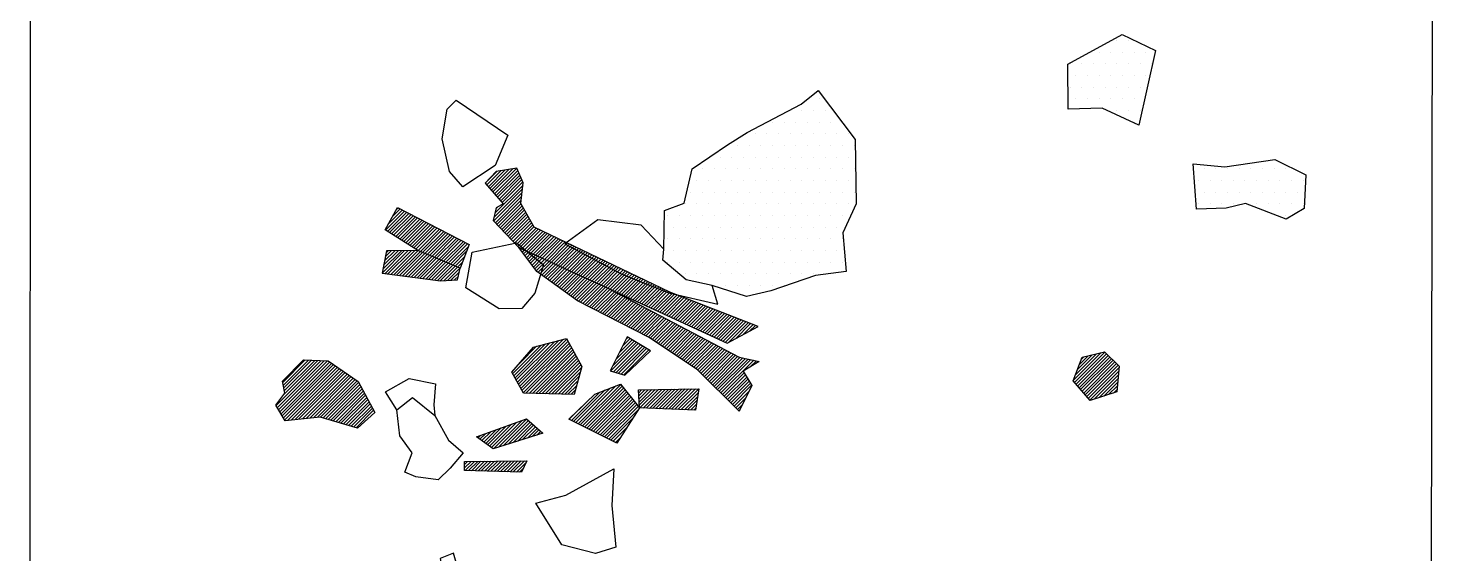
# Model space of a CAD drawing. Header units: metres. Extents: x 2 to 3.5, y -20.02 to -16.47.
# Drawn here: x 1.996 to 3.502, y -18 to -17.437 of the extents above; entities that cross this region are included whole.
import ezdxf

# ---------------------------------------------------------------- set-up
doc = ezdxf.new("R2010")
doc.units = ezdxf.units.M
doc.header["$LTSCALE"] = 25
doc.header["$MEASUREMENT"] = 0
doc.linetypes.add('STRICHPUNKTX2', pattern=[2, 1, -0.5, 0, -0.5])
doc.layers.get('0').update_dxf_attribs({"linetype": 'CONTINUOUS'})
for name, color, linetype in [('GRABUNGSGRENZE', 3, 'STRICHPUNKTX2'), ('KNOCHEN', 2, 'CONTINUOUS'), ('KNOCHENSCHRAFF', 2, 'CONTINUOUS'), ('STEINE', 4, 'CONTINUOUS'), ('STEINESCHRAFF', 4, 'CONTINUOUS')]:
    doc.layers.add(name, color=color, linetype=linetype)

# ---------------------------------------------------------------- blocks, each defined once
blk = doc.blocks.new('*X4')
at = {"color": 0}
for p, q in [((251.65, -1780.93), (255.04, -1777.53)), ((251.78, -1781.15), (255.52, -1777.41)), ((251.9, -1781.38), (256, -1777.29)), ((252.03, -1781.61), (256.47, -1777.17)), ((252.15, -1781.84), (256.95, -1777.05)), ((252.27, -1782.07), (257.32, -1777.03)), ((252.4, -1782.3), (257.45, -1777.25)), ((252.52, -1782.53), (257.57, -1777.48)), ((262.05, -1780.42), (264.99, -1777.49)), ((262.21, -1779.92), (264.77, -1777.36)), ((262.58, -1779.19), (264.55, -1777.22)), ((262.95, -1778.47), (264.33, -1777.09)), ((263.32, -1777.74), (264.1, -1776.96)), ((263.69, -1777.02), (263.88, -1776.83)), ((251.53, -1780.7), (254.57, -1777.66)), ((252.28, -1779.59), (254.09, -1777.78)), ((252.64, -1782.76), (257.7, -1777.7)), ((252.95, -1782.81), (257.83, -1777.93)), ((253.29, -1782.82), (257.96, -1778.16)), ((253.64, -1782.83), (258.08, -1778.38)), ((253.99, -1782.84), (258.21, -1778.61)), ((254.33, -1782.84), (258.34, -1778.84)), ((254.68, -1782.85), (258.47, -1779.06)), ((262.33, -1780.51), (265.21, -1777.62)), ((262.6, -1780.59), (265.43, -1777.75)), ((262.87, -1780.67), (265.65, -1777.89)), ((263.15, -1780.75), (265.87, -1778.02)), ((263.42, -1780.83), (266.1, -1778.15)), ((311.59, -1781.45), (314.56, -1778.47)), ((311.73, -1781.66), (314.98, -1778.41)), ((311.81, -1780.87), (314.1, -1778.58)), ((311.9, -1781.85), (315.16, -1778.58)), ((312.03, -1780.3), (313.64, -1778.68)), ((312.06, -1782.04), (315.34, -1778.76)), ((312.22, -1782.23), (315.52, -1778.93)), ((312.25, -1779.72), (313.19, -1778.79)), ((312.47, -1779.15), (312.73, -1778.89)), ((226.18, -1784.13), (230.99, -1779.31)), ((226.31, -1784.35), (231.33, -1779.33)), ((226.44, -1784.57), (231.67, -1779.34)), ((226.58, -1784.79), (231.92, -1779.45)), ((226.71, -1785.01), (232.13, -1779.59)), ((226.84, -1785.23), (232.34, -1779.74)), ((226.89, -1781.64), (229.29, -1779.24)), ((226.95, -1781.94), (229.63, -1779.26)), ((226.97, -1785.45), (232.55, -1779.88)), ((227, -1782.95), (230.65, -1779.3)), ((227.01, -1782.23), (229.97, -1779.27)), ((227.07, -1782.53), (230.31, -1779.29)), ((227.11, -1785.67), (232.76, -1780.02)), ((227.41, -1785.73), (232.96, -1780.17)), ((227.8, -1785.69), (233.17, -1780.31)), ((228.2, -1785.64), (233.38, -1780.46)), ((255.02, -1782.86), (258.59, -1779.29)), ((255.37, -1782.87), (258.72, -1779.51)), ((255.71, -1782.88), (258.85, -1779.74)), ((256.06, -1782.88), (258.93, -1780.01)), ((256.4, -1782.89), (258.79, -1780.5)), ((312.39, -1782.41), (315.7, -1779.11)), ((312.55, -1782.6), (315.88, -1779.28)), ((312.72, -1782.79), (316.05, -1779.46)), ((312.88, -1782.98), (316.23, -1779.63)), ((313.05, -1783.17), (316.41, -1779.81)), ((313.21, -1783.36), (316.52, -1780.06)), ((313.38, -1783.55), (316.48, -1780.45)), ((228.59, -1785.6), (233.59, -1780.6)), ((228.99, -1785.56), (233.8, -1780.75)), ((229.38, -1785.52), (234.01, -1780.89)), ((229.78, -1785.48), (234.22, -1781.03)), ((230.17, -1785.44), (234.43, -1781.18)), ((230.57, -1785.4), (234.64, -1781.32)), ((230.94, -1785.38), (234.85, -1781.47)), ((231.21, -1785.46), (235.02, -1781.64)), ((231.48, -1785.54), (235.15, -1781.87)), ((256.75, -1782.9), (258.66, -1780.99)), ((257.1, -1782.91), (258.52, -1781.48)), ((257.44, -1782.91), (258.39, -1781.97)), ((258.53, -1786.07), (262.58, -1782.02)), ((258.77, -1786.19), (263.1, -1781.86)), ((259, -1786.31), (263.25, -1782.05)), ((313.84, -1783.44), (316.44, -1780.84)), ((314.36, -1783.28), (316.4, -1781.23)), ((314.87, -1783.11), (316.36, -1781.62)), ((315.39, -1782.95), (316.33, -1782.01)), ((231.75, -1785.62), (235.27, -1782.11)), ((232.03, -1785.7), (235.39, -1782.34)), ((232.3, -1785.78), (235.52, -1782.57)), ((232.57, -1785.86), (235.64, -1782.8)), ((232.85, -1785.94), (235.76, -1783.03)), ((233.12, -1786.02), (235.89, -1783.26)), ((233.39, -1786.1), (236.01, -1783.49)), ((257.79, -1782.92), (258.26, -1782.45)), ((257.82, -1785.72), (260.86, -1782.68)), ((258.06, -1785.83), (261.43, -1782.46)), ((258.29, -1785.95), (262, -1782.24)), ((259.24, -1786.42), (263.41, -1782.25)), ((259.47, -1786.54), (263.57, -1782.45)), ((259.71, -1786.66), (263.72, -1782.65)), ((259.94, -1786.78), (263.88, -1782.84)), ((260.18, -1786.89), (264.03, -1783.04)), ((260.41, -1787.01), (264.19, -1783.24)), ((260.65, -1787.13), (264.35, -1783.43)), ((265.03, -1782.76), (265.34, -1782.44)), ((265.04, -1783.09), (265.7, -1782.44)), ((265.06, -1783.43), (266.06, -1782.43)), ((265.07, -1783.77), (266.42, -1782.42)), ((265.09, -1784.1), (266.78, -1782.42)), ((265.16, -1784.39), (267.14, -1782.41)), ((265.5, -1784.4), (267.5, -1782.4)), ((265.84, -1784.42), (267.86, -1782.4)), ((266.18, -1784.43), (268.22, -1782.39)), ((266.52, -1784.44), (268.58, -1782.38)), ((266.86, -1784.46), (268.94, -1782.37)), ((267.2, -1784.47), (269.3, -1782.37)), ((267.54, -1784.48), (269.66, -1782.36)), ((267.88, -1784.5), (270.02, -1782.35)), ((268.22, -1784.51), (270.38, -1782.35)), ((268.56, -1784.52), (270.74, -1782.34)), ((268.9, -1784.53), (271.1, -1782.33)), ((269.24, -1784.55), (271.47, -1782.33)), ((269.58, -1784.56), (271.42, -1782.72)), ((269.93, -1784.57), (271.36, -1783.14)), ((270.27, -1784.59), (271.29, -1783.56)), ((315.91, -1782.79), (316.29, -1782.4)), ((233.66, -1786.19), (236.13, -1783.72)), ((233.94, -1786.27), (236.25, -1783.95)), ((234.21, -1786.35), (236.38, -1784.18)), ((234.48, -1786.43), (236.5, -1784.41)), ((234.76, -1786.51), (236.62, -1784.64)), ((236.67, -1784.95), (236.75, -1784.87)), ((257.59, -1785.6), (259.53, -1783.66)), ((260.89, -1787.25), (264.5, -1783.63)), ((261.12, -1787.37), (264.66, -1783.83)), ((261.36, -1787.48), (264.82, -1784.03)), ((261.59, -1787.6), (264.97, -1784.22)), ((261.83, -1787.72), (265.01, -1784.54)), ((270.61, -1784.6), (271.22, -1783.98)), ((270.95, -1784.61), (271.16, -1784.4)), ((248.64, -1788.19), (250.29, -1786.53)), ((248.84, -1788.33), (250.84, -1786.34)), ((249.05, -1788.48), (251.39, -1786.14)), ((249.25, -1788.63), (251.94, -1785.94)), ((249.5, -1788.74), (252.49, -1785.75)), ((250.01, -1788.57), (253.02, -1785.57)), ((250.53, -1788.41), (253.21, -1785.73)), ((251.04, -1788.25), (253.4, -1785.9)), ((251.56, -1788.09), (253.58, -1786.07)), ((252.07, -1787.93), (253.77, -1786.23)), ((252.59, -1787.77), (253.96, -1786.4)), ((253.1, -1787.61), (254.14, -1786.57)), ((262.06, -1787.84), (264.37, -1785.53)), ((262.3, -1787.96), (263.74, -1786.52)), ((247.81, -1787.59), (248.09, -1787.32)), ((248.02, -1787.74), (248.64, -1787.12)), ((248.22, -1787.89), (249.19, -1786.93)), ((248.43, -1788.04), (249.74, -1786.73)), ((253.61, -1787.45), (254.33, -1786.73)), ((254.13, -1787.29), (254.52, -1786.9)), ((254.64, -1787.13), (254.7, -1787.07)), ((262.54, -1788.07), (263.11, -1787.5)), ((246.36, -1790.81), (247.06, -1790.11)), ((246.36, -1790.46), (246.7, -1790.12)), ((246.44, -1791.09), (247.42, -1790.11)), ((246.78, -1791.1), (247.78, -1790.11)), ((247.12, -1791.11), (248.13, -1790.1)), ((247.47, -1791.12), (248.49, -1790.1)), ((247.81, -1791.13), (248.85, -1790.09)), ((248.15, -1791.14), (249.21, -1790.09)), ((248.5, -1791.15), (249.56, -1790.09)), ((248.84, -1791.16), (249.92, -1790.08)), ((249.18, -1791.17), (250.28, -1790.08)), ((249.53, -1791.18), (250.64, -1790.07)), ((249.87, -1791.19), (250.99, -1790.07)), ((250.21, -1791.2), (251.35, -1790.07)), ((250.56, -1791.21), (251.71, -1790.06)), ((250.9, -1791.22), (252.07, -1790.06)), ((251.24, -1791.23), (252.42, -1790.05)), ((251.59, -1791.24), (252.78, -1790.05)), ((251.93, -1791.25), (252.96, -1790.22)), ((252.27, -1791.26), (252.66, -1790.88))]:
    blk.add_line(p, q, dxfattribs=at)
blk = doc.blocks.new('*X5')
at = {"color": 0}
for p, q in [((248.59, -1760.3), (249.88, -1759.01)), ((248.75, -1760.49), (250.3, -1758.94)), ((248.92, -1760.68), (250.72, -1758.88)), ((249.08, -1760.87), (251.14, -1758.81)), ((249.25, -1761.06), (251.56, -1758.74)), ((249.41, -1761.24), (251.96, -1758.69)), ((249.58, -1761.43), (252.07, -1758.94)), ((249.74, -1761.62), (252.18, -1759.18)), ((249.91, -1761.81), (252.29, -1759.43)), ((249.5, -1763.98), (252.59, -1760.9)), ((249.61, -1763.52), (252.64, -1760.5)), ((250.07, -1762), (252.4, -1759.67)), ((250.24, -1762.19), (252.51, -1759.92)), ((250.4, -1762.38), (252.62, -1760.16)), ((249.5, -1764.34), (252.54, -1761.3)), ((249.67, -1764.53), (252.49, -1761.7)), ((249.84, -1764.71), (252.44, -1762.11)), ((250.01, -1764.89), (252.42, -1762.49)), ((237.9, -1765.33), (239.94, -1763.29)), ((238.12, -1765.47), (240.17, -1763.42)), ((238.2, -1764.68), (239.71, -1763.17)), ((238.34, -1765.6), (240.41, -1763.54)), ((238.55, -1765.74), (240.64, -1763.66)), ((238.65, -1763.88), (239.47, -1763.05)), ((238.77, -1765.88), (240.87, -1763.78)), ((238.99, -1766.01), (241.11, -1763.9)), ((239.09, -1763.08), (239.24, -1762.93)), ((249.72, -1763.06), (249.94, -1762.84)), ((250.18, -1765.07), (252.54, -1762.71)), ((250.35, -1765.26), (252.67, -1762.94)), ((250.52, -1765.44), (252.79, -1763.17)), ((250.69, -1765.62), (252.92, -1763.39)), ((250.87, -1765.8), (253.05, -1763.62)), ((251.04, -1765.99), (253.17, -1763.85)), ((239.2, -1766.15), (241.34, -1764.02)), ((239.42, -1766.29), (241.57, -1764.14)), ((239.64, -1766.42), (241.81, -1764.26)), ((239.86, -1766.56), (242.04, -1764.38)), ((240.07, -1766.7), (242.27, -1764.5)), ((240.29, -1766.83), (242.51, -1764.62)), ((240.51, -1766.97), (242.74, -1764.74)), ((240.72, -1767.11), (242.97, -1764.86)), ((240.94, -1767.24), (243.2, -1764.98)), ((241.16, -1767.38), (243.44, -1765.1)), ((241.38, -1767.51), (243.67, -1765.22)), ((241.63, -1767.62), (243.9, -1765.34)), ((241.87, -1767.72), (244.14, -1765.46)), ((251.21, -1766.17), (253.3, -1764.08)), ((251.38, -1766.35), (253.42, -1764.3)), ((251.55, -1766.53), (253.55, -1764.53)), ((251.72, -1766.71), (253.68, -1764.76)), ((251.89, -1766.9), (253.8, -1764.99)), ((252.06, -1767.08), (254.03, -1765.11)), ((252.26, -1767.24), (254.27, -1765.23)), ((252.5, -1767.35), (254.51, -1765.34)), ((252.75, -1767.46), (254.75, -1765.46)), ((242.12, -1767.83), (244.37, -1765.58)), ((242.37, -1767.93), (244.6, -1765.7)), ((242.62, -1768.04), (244.84, -1765.82)), ((242.87, -1768.14), (245.07, -1765.94)), ((243.12, -1768.25), (245.3, -1766.06)), ((243.37, -1768.35), (245.54, -1766.18)), ((243.62, -1768.46), (245.77, -1766.3)), ((243.86, -1768.56), (246, -1766.42)), ((244.11, -1768.67), (246.24, -1766.54)), ((244.36, -1768.77), (246.47, -1766.66)), ((244.61, -1768.88), (246.7, -1766.78)), ((252.99, -1767.57), (254.99, -1765.57)), ((253.23, -1767.68), (255.23, -1765.68)), ((253.47, -1767.79), (255.47, -1765.8)), ((253.72, -1767.9), (255.7, -1765.91)), ((253.96, -1768.01), (255.94, -1766.03)), ((254.2, -1768.12), (256.18, -1766.14)), ((254.44, -1768.23), (256.42, -1766.26)), ((254.69, -1768.35), (256.66, -1766.37)), ((254.93, -1768.46), (256.9, -1766.48)), ((255.17, -1768.57), (257.14, -1766.6)), ((255.42, -1768.68), (257.38, -1766.71)), ((255.66, -1768.79), (257.62, -1766.83)), ((255.9, -1768.9), (257.86, -1766.94)), ((237.54, -1769.94), (239.95, -1767.52)), ((237.61, -1769.51), (239.6, -1767.53)), ((237.7, -1769.07), (239.24, -1767.53)), ((237.78, -1768.63), (238.88, -1767.53)), ((237.85, -1769.98), (240.31, -1767.52)), ((237.87, -1768.19), (238.52, -1767.54)), ((237.96, -1767.75), (238.17, -1767.54)), ((238.16, -1770.02), (240.67, -1767.52)), ((238.47, -1770.07), (241.03, -1767.51)), ((238.78, -1770.11), (241.38, -1767.51)), ((239.09, -1770.15), (241.63, -1767.62)), ((239.41, -1770.19), (241.87, -1767.72)), ((239.72, -1770.23), (242.12, -1767.83)), ((240.03, -1770.28), (242.37, -1767.93)), ((240.34, -1770.32), (242.62, -1768.04)), ((240.65, -1770.36), (242.87, -1768.14)), ((240.96, -1770.4), (243.12, -1768.25)), ((241.28, -1770.44), (243.37, -1768.35)), ((241.59, -1770.49), (243.62, -1768.46)), ((244.86, -1768.98), (246.81, -1767.03)), ((245.11, -1769.08), (246.59, -1767.6)), ((245.36, -1769.19), (246.37, -1768.18)), ((252.23, -1767.27), (252.26, -1767.24)), ((252.38, -1767.47), (252.5, -1767.35)), ((252.53, -1767.67), (252.75, -1767.46)), ((252.68, -1767.87), (252.99, -1767.57)), ((252.84, -1768.08), (253.23, -1767.68)), ((252.99, -1768.28), (253.47, -1767.79)), ((253.14, -1768.48), (253.72, -1767.9)), ((253.29, -1768.68), (253.96, -1768.01)), ((253.44, -1768.88), (254.2, -1768.12)), ((253.6, -1769.08), (254.44, -1768.23)), ((253.75, -1769.29), (254.69, -1768.35)), ((253.9, -1769.49), (254.93, -1768.46)), ((256.14, -1769.01), (258.1, -1767.06)), ((256.39, -1769.12), (258.34, -1767.17)), ((256.63, -1769.23), (258.58, -1767.28)), ((256.87, -1769.34), (258.82, -1767.4)), ((257.11, -1769.45), (259.06, -1767.51)), ((257.36, -1769.56), (259.29, -1767.63)), ((257.6, -1769.68), (259.53, -1767.74)), ((257.84, -1769.79), (259.77, -1767.86)), ((258.08, -1769.9), (260.01, -1767.97)), ((258.33, -1770.01), (260.25, -1768.08)), ((258.57, -1770.12), (260.49, -1768.2)), ((258.81, -1770.23), (260.73, -1768.31)), ((259.06, -1770.34), (260.97, -1768.43)), ((241.9, -1770.53), (243.86, -1768.56)), ((242.21, -1770.57), (244.11, -1768.67)), ((242.52, -1770.61), (244.36, -1768.77)), ((242.83, -1770.65), (244.61, -1768.88)), ((243.15, -1770.69), (244.86, -1768.98)), ((243.46, -1770.74), (245.11, -1769.08)), ((243.77, -1770.78), (245.36, -1769.19)), ((244.15, -1770.75), (245.61, -1769.29)), ((244.53, -1770.72), (245.86, -1769.4)), ((244.91, -1770.69), (245.81, -1769.8)), ((245.61, -1769.29), (246.15, -1768.75)), ((245.86, -1769.4), (245.93, -1769.33)), ((254.05, -1769.69), (255.17, -1768.57)), ((254.24, -1769.85), (255.42, -1768.68)), ((254.45, -1770), (255.66, -1768.79)), ((254.65, -1770.15), (255.9, -1768.9)), ((254.86, -1770.3), (256.14, -1769.01)), ((255.06, -1770.44), (256.39, -1769.12)), ((255.27, -1770.59), (256.63, -1769.23)), ((255.48, -1770.74), (256.87, -1769.34)), ((255.68, -1770.89), (257.11, -1769.45)), ((255.89, -1771.03), (257.36, -1769.56)), ((256.09, -1771.18), (257.6, -1769.68)), ((256.3, -1771.33), (257.84, -1769.79)), ((256.51, -1771.48), (258.08, -1769.9)), ((256.71, -1771.62), (258.33, -1770.01)), ((259.3, -1770.45), (261.21, -1768.54)), ((259.54, -1770.56), (261.45, -1768.66)), ((259.78, -1770.67), (261.69, -1768.77)), ((260.03, -1770.78), (261.93, -1768.88)), ((260.27, -1770.9), (262.17, -1769)), ((260.51, -1771.01), (262.41, -1769.11)), ((260.75, -1771.12), (262.64, -1769.23)), ((261, -1771.23), (262.88, -1769.34)), ((261.24, -1771.34), (263.12, -1769.45)), ((261.48, -1771.45), (263.36, -1769.57)), ((261.72, -1771.56), (263.6, -1769.68)), ((261.97, -1771.67), (263.84, -1769.8)), ((262.21, -1771.78), (264.08, -1769.91)), ((262.45, -1771.89), (264.32, -1770.03)), ((245.3, -1770.66), (245.72, -1770.25)), ((256.92, -1771.77), (258.57, -1770.12)), ((257.12, -1771.92), (258.81, -1770.23)), ((257.33, -1772.07), (259.06, -1770.34)), ((257.54, -1772.21), (259.3, -1770.45)), ((257.74, -1772.36), (259.54, -1770.56)), ((257.95, -1772.51), (259.78, -1770.67)), ((258.15, -1772.66), (260.03, -1770.78)), ((258.36, -1772.8), (260.27, -1770.9)), ((258.58, -1772.94), (260.51, -1771.01)), ((258.81, -1773.06), (260.75, -1771.12)), ((259.04, -1773.18), (261, -1771.23)), ((259.28, -1773.3), (261.24, -1771.34)), ((259.51, -1773.42), (261.48, -1771.45)), ((262.69, -1772.01), (264.56, -1770.14)), ((262.94, -1772.12), (264.8, -1770.25)), ((263.18, -1772.23), (265.04, -1770.37)), ((263.42, -1772.34), (265.28, -1770.48)), ((263.66, -1772.45), (265.52, -1770.6)), ((263.9, -1772.56), (265.76, -1770.71)), ((264.15, -1772.67), (266, -1770.83)), ((264.39, -1772.79), (266.23, -1770.94)), ((264.63, -1772.9), (266.47, -1771.05)), ((264.87, -1773.01), (266.71, -1771.17)), ((265.12, -1773.12), (266.95, -1771.28)), ((265.36, -1773.23), (267.19, -1771.4)), ((265.6, -1773.34), (267.43, -1771.51)), ((259.74, -1773.54), (261.72, -1771.56)), ((259.98, -1773.66), (261.95, -1771.69)), ((260.21, -1773.78), (262.19, -1771.81)), ((260.44, -1773.9), (262.42, -1771.93)), ((260.68, -1774.02), (262.65, -1772.05)), ((260.91, -1774.14), (262.88, -1772.17)), ((261.14, -1774.26), (263.11, -1772.29)), ((261.38, -1774.38), (263.35, -1772.41)), ((261.61, -1774.5), (263.58, -1772.54)), ((261.84, -1774.62), (263.81, -1772.66)), ((262.08, -1774.74), (264.04, -1772.78)), ((262.31, -1774.86), (264.27, -1772.9)), ((262.54, -1774.98), (264.51, -1773.02)), ((265.84, -1773.45), (267.67, -1771.63)), ((266.08, -1773.57), (267.91, -1771.74)), ((266.33, -1773.68), (268.15, -1771.85)), ((266.57, -1773.79), (268.39, -1771.97)), ((266.81, -1773.9), (268.64, -1772.07)), ((267.05, -1774.01), (268.9, -1772.17)), ((267.3, -1774.12), (269.15, -1772.27)), ((267.54, -1774.23), (269.41, -1772.37)), ((267.78, -1774.34), (269.66, -1772.46)), ((268.02, -1774.46), (269.91, -1772.56)), ((268.26, -1774.57), (270.17, -1772.66)), ((268.51, -1774.68), (270.42, -1772.76)), ((268.75, -1774.79), (270.68, -1772.86)), ((268.99, -1774.9), (270.93, -1772.96)), ((262.78, -1775.1), (264.74, -1773.14)), ((263.01, -1775.22), (264.97, -1773.27)), ((263.24, -1775.34), (265.2, -1773.39)), ((263.48, -1775.46), (265.43, -1773.51)), ((263.71, -1775.59), (265.67, -1773.63)), ((263.94, -1775.71), (265.9, -1773.75)), ((264.18, -1775.83), (266.13, -1773.87)), ((264.41, -1775.95), (266.36, -1773.99)), ((264.64, -1776.07), (266.59, -1774.12)), ((264.88, -1776.19), (266.83, -1774.24)), ((265.11, -1776.31), (267.06, -1774.36)), ((265.34, -1776.43), (267.29, -1774.48)), ((269.23, -1775.01), (271.18, -1773.06)), ((269.47, -1775.12), (271.44, -1773.16)), ((269.72, -1775.24), (271.69, -1773.26)), ((269.96, -1775.35), (271.95, -1773.36)), ((270.2, -1775.46), (272.2, -1773.46)), ((270.44, -1775.57), (272.45, -1773.56)), ((270.69, -1775.68), (272.71, -1773.66)), ((270.93, -1775.79), (272.96, -1773.76)), ((271.17, -1775.9), (273.22, -1773.86)), ((271.41, -1776.02), (273.47, -1773.96)), ((271.65, -1776.13), (273.72, -1774.06)), ((271.9, -1776.24), (273.98, -1774.16)), ((272.14, -1776.35), (274.23, -1774.26)), ((272.38, -1776.46), (274.48, -1774.36)), ((272.62, -1776.57), (274.74, -1774.46)), ((265.58, -1776.55), (267.52, -1774.6)), ((265.81, -1776.67), (267.75, -1774.72)), ((266.04, -1776.79), (267.99, -1774.84)), ((266.27, -1776.92), (268.22, -1774.97)), ((266.48, -1777.06), (268.45, -1775.09)), ((266.69, -1777.2), (268.68, -1775.21)), ((266.9, -1777.34), (268.92, -1775.33)), ((267.12, -1777.48), (269.15, -1775.45)), ((267.33, -1777.62), (269.38, -1775.57)), ((267.54, -1777.76), (269.61, -1775.69)), ((267.75, -1777.91), (269.84, -1775.82)), ((267.97, -1778.05), (270.08, -1775.94)), ((272.87, -1776.68), (274.99, -1774.56)), ((273.11, -1776.79), (275.25, -1774.66)), ((273.35, -1776.91), (275.5, -1774.76)), ((273.59, -1777.02), (275.75, -1774.85)), ((273.83, -1777.13), (276.01, -1774.95)), ((274.08, -1777.24), (276.26, -1775.05)), ((274.32, -1777.35), (276.52, -1775.15)), ((274.65, -1777.37), (276.77, -1775.25)), ((275.41, -1776.97), (277.02, -1775.35)), ((276.17, -1776.57), (277.28, -1775.45)), ((276.92, -1776.16), (277.53, -1775.55)), ((277.68, -1775.76), (277.79, -1775.65)), ((268.18, -1778.19), (270.31, -1776.06)), ((268.39, -1778.33), (270.54, -1776.18)), ((268.61, -1778.47), (270.77, -1776.3)), ((268.82, -1778.61), (271, -1776.42)), ((269.03, -1778.75), (271.24, -1776.55)), ((269.24, -1778.89), (271.47, -1776.67)), ((269.46, -1779.03), (271.7, -1776.79)), ((269.67, -1779.17), (271.93, -1776.91)), ((269.88, -1779.31), (272.16, -1777.03)), ((270.09, -1779.46), (272.4, -1777.15)), ((270.31, -1779.6), (272.63, -1777.27)), ((270.52, -1779.74), (272.86, -1777.4)), ((270.73, -1779.88), (273.09, -1777.52)), ((270.94, -1780.02), (273.32, -1777.64)), ((271.16, -1780.16), (273.56, -1777.76)), ((271.36, -1780.31), (273.79, -1777.88)), ((271.54, -1780.48), (274.02, -1778)), ((271.72, -1780.66), (274.25, -1778.12)), ((271.9, -1780.84), (274.48, -1778.25)), ((272.07, -1781.01), (274.72, -1778.37)), ((272.25, -1781.19), (274.95, -1778.49)), ((272.43, -1781.36), (275.18, -1778.61)), ((272.6, -1781.54), (275.41, -1778.73)), ((272.78, -1781.72), (275.65, -1778.85)), ((272.96, -1781.89), (275.9, -1778.95)), ((273.13, -1782.07), (276.19, -1779.02)), ((273.31, -1782.25), (276.48, -1779.08)), ((273.49, -1782.42), (276.77, -1779.14)), ((273.67, -1782.6), (277.06, -1779.21)), ((273.84, -1782.78), (277.35, -1779.27)), ((276.98, -1779.99), (277.64, -1779.33)), ((274.02, -1782.95), (276.34, -1780.63)), ((274.2, -1783.13), (276.47, -1780.85)), ((274.37, -1783.31), (276.61, -1781.08)), ((274.55, -1783.48), (276.74, -1781.3)), ((274.73, -1783.66), (276.87, -1781.52)), ((274.9, -1783.84), (277, -1781.74)), ((275.08, -1784.01), (277.13, -1781.96)), ((275.26, -1784.19), (276.86, -1782.59)), ((275.44, -1784.37), (276.53, -1783.28)), ((275.61, -1784.54), (276.19, -1783.97)), ((275.79, -1784.72), (275.85, -1784.65))]:
    blk.add_line(p, q, dxfattribs=at)
blk = doc.blocks.new('*X8')
at = {"color": 0}
for p, q in [((316.25, -1745), (316.25, -1745)), ((317.5, -1745), (317.5, -1745)), ((314.375, -1746.25), (314.375, -1746.25)), ((315.625, -1746.25), (315.625, -1746.25)), ((316.875, -1746.25), (316.875, -1746.25)), ((318.125, -1746.25), (318.125, -1746.25)), ((319.375, -1746.25), (319.375, -1746.25)), ((311.25, -1747.5), (311.25, -1747.5)), ((311.875, -1748.75), (311.875, -1748.75)), ((312.5, -1747.5), (312.5, -1747.5)), ((313.125, -1748.75), (313.125, -1748.75)), ((313.75, -1747.5), (313.75, -1747.5)), ((314.375, -1748.75), (314.375, -1748.75)), ((315, -1747.5), (315, -1747.5)), ((315.625, -1748.75), (315.625, -1748.75)), ((316.25, -1747.5), (316.25, -1747.5)), ((316.875, -1748.75), (316.875, -1748.75)), ((317.5, -1747.5), (317.5, -1747.5)), ((318.125, -1748.75), (318.125, -1748.75)), ((318.75, -1747.5), (318.75, -1747.5)), ((319.375, -1748.75), (319.375, -1748.75)), ((320, -1747.5), (320, -1747.5)), ((311.25, -1750), (311.25, -1750)), ((312.5, -1750), (312.5, -1750)), ((313.75, -1750), (313.75, -1750)), ((315, -1750), (315, -1750)), ((316.25, -1750), (316.25, -1750)), ((317.5, -1750), (317.5, -1750)), ((318.75, -1750), (318.75, -1750)), ((284.375, -1751.25), (284.375, -1751.25)), ((311.875, -1751.25), (311.875, -1751.25)), ((313.125, -1751.25), (313.125, -1751.25)), ((314.375, -1751.25), (314.375, -1751.25)), ((315.625, -1751.25), (315.625, -1751.25)), ((316.875, -1751.25), (316.875, -1751.25)), ((318.125, -1751.25), (318.125, -1751.25)), ((281.25, -1752.5), (281.25, -1752.5)), ((282.5, -1752.5), (282.5, -1752.5)), ((283.75, -1752.5), (283.75, -1752.5)), ((285, -1752.5), (285, -1752.5)), ((316.25, -1752.5), (316.25, -1752.5)), ((317.5, -1752.5), (317.5, -1752.5)), ((318.75, -1752.5), (318.75, -1752.5)), ((279.375, -1753.75), (279.375, -1753.75)), ((280.625, -1753.75), (280.625, -1753.75)), ((281.875, -1753.75), (281.875, -1753.75)), ((283.125, -1753.75), (283.125, -1753.75)), ((284.375, -1753.75), (284.375, -1753.75)), ((285.625, -1753.75), (285.625, -1753.75)), ((318.125, -1753.75), (318.125, -1753.75)), ((275.625, -1756.25), (275.625, -1756.25)), ((276.875, -1756.25), (276.875, -1756.25)), ((277.5, -1755), (277.5, -1755)), ((278.125, -1756.25), (278.125, -1756.25)), ((278.75, -1755), (278.75, -1755)), ((279.375, -1756.25), (279.375, -1756.25)), ((280, -1755), (280, -1755)), ((280.625, -1756.25), (280.625, -1756.25)), ((281.25, -1755), (281.25, -1755)), ((281.875, -1756.25), (281.875, -1756.25)), ((282.5, -1755), (282.5, -1755)), ((283.125, -1756.25), (283.125, -1756.25)), ((283.75, -1755), (283.75, -1755)), ((284.375, -1756.25), (284.375, -1756.25)), ((285, -1755), (285, -1755)), ((285.625, -1756.25), (285.625, -1756.25)), ((286.25, -1755), (286.25, -1755)), ((286.875, -1756.25), (286.875, -1756.25)), ((287.5, -1755), (287.5, -1755)), ((288.125, -1756.25), (288.125, -1756.25)), ((273.75, -1757.5), (273.75, -1757.5)), ((275, -1757.5), (275, -1757.5)), ((276.25, -1757.5), (276.25, -1757.5)), ((277.5, -1757.5), (277.5, -1757.5)), ((278.75, -1757.5), (278.75, -1757.5)), ((280, -1757.5), (280, -1757.5)), ((281.25, -1757.5), (281.25, -1757.5)), ((282.5, -1757.5), (282.5, -1757.5)), ((283.75, -1757.5), (283.75, -1757.5)), ((285, -1757.5), (285, -1757.5)), ((286.25, -1757.5), (286.25, -1757.5)), ((287.5, -1757.5), (287.5, -1757.5)), ((271.875, -1758.75), (271.875, -1758.75)), ((273.125, -1758.75), (273.125, -1758.75)), ((274.375, -1758.75), (274.375, -1758.75)), ((275.625, -1758.75), (275.625, -1758.75)), ((276.875, -1758.75), (276.875, -1758.75)), ((278.125, -1758.75), (278.125, -1758.75)), ((279.375, -1758.75), (279.375, -1758.75)), ((280.625, -1758.75), (280.625, -1758.75)), ((281.875, -1758.75), (281.875, -1758.75)), ((283.125, -1758.75), (283.125, -1758.75)), ((284.375, -1758.75), (284.375, -1758.75)), ((285.625, -1758.75), (285.625, -1758.75)), ((286.875, -1758.75), (286.875, -1758.75)), ((288.125, -1758.75), (288.125, -1758.75)), ((325.625, -1758.75), (325.625, -1758.75)), ((326.875, -1758.75), (326.875, -1758.75)), ((328.125, -1758.75), (328.125, -1758.75)), ((329.375, -1758.75), (329.375, -1758.75)), ((330.625, -1758.75), (330.625, -1758.75)), ((331.875, -1758.75), (331.875, -1758.75)), ((333.125, -1758.75), (333.125, -1758.75)), ((334.375, -1758.75), (334.375, -1758.75)), ((271.25, -1760), (271.25, -1760)), ((272.5, -1760), (272.5, -1760)), ((273.75, -1760), (273.75, -1760)), ((275, -1760), (275, -1760)), ((276.25, -1760), (276.25, -1760)), ((277.5, -1760), (277.5, -1760)), ((278.75, -1760), (278.75, -1760)), ((280, -1760), (280, -1760)), ((281.25, -1760), (281.25, -1760)), ((282.5, -1760), (282.5, -1760)), ((283.75, -1760), (283.75, -1760)), ((285, -1760), (285, -1760)), ((286.25, -1760), (286.25, -1760)), ((287.5, -1760), (287.5, -1760)), ((325, -1760), (325, -1760)), ((326.25, -1760), (326.25, -1760)), ((327.5, -1760), (327.5, -1760)), ((328.75, -1760), (328.75, -1760)), ((330, -1760), (330, -1760)), ((331.25, -1760), (331.25, -1760)), ((332.5, -1760), (332.5, -1760)), ((333.75, -1760), (333.75, -1760)), ((335, -1760), (335, -1760)), ((336.25, -1760), (336.25, -1760)), ((270.625, -1761.25), (270.625, -1761.25)), ((271.875, -1761.25), (271.875, -1761.25)), ((273.125, -1761.25), (273.125, -1761.25)), ((274.375, -1761.25), (274.375, -1761.25)), ((275.625, -1761.25), (275.625, -1761.25)), ((276.875, -1761.25), (276.875, -1761.25)), ((278.125, -1761.25), (278.125, -1761.25)), ((279.375, -1761.25), (279.375, -1761.25)), ((280.625, -1761.25), (280.625, -1761.25)), ((281.875, -1761.25), (281.875, -1761.25)), ((283.125, -1761.25), (283.125, -1761.25)), ((284.375, -1761.25), (284.375, -1761.25)), ((285.625, -1761.25), (285.625, -1761.25)), ((286.875, -1761.25), (286.875, -1761.25)), ((288.125, -1761.25), (288.125, -1761.25)), ((325.625, -1761.25), (325.625, -1761.25)), ((326.875, -1761.25), (326.875, -1761.25)), ((328.125, -1761.25), (328.125, -1761.25)), ((329.375, -1761.25), (329.375, -1761.25)), ((330.625, -1761.25), (330.625, -1761.25)), ((331.875, -1761.25), (331.875, -1761.25)), ((333.125, -1761.25), (333.125, -1761.25)), ((334.375, -1761.25), (334.375, -1761.25)), ((335.625, -1761.25), (335.625, -1761.25)), ((268.125, -1763.75), (268.125, -1763.75)), ((269.375, -1763.75), (269.375, -1763.75)), ((270, -1762.5), (270, -1762.5)), ((270.625, -1763.75), (270.625, -1763.75)), ((271.25, -1762.5), (271.25, -1762.5)), ((271.875, -1763.75), (271.875, -1763.75)), ((272.5, -1762.5), (272.5, -1762.5)), ((273.125, -1763.75), (273.125, -1763.75)), ((273.75, -1762.5), (273.75, -1762.5)), ((274.375, -1763.75), (274.375, -1763.75)), ((275, -1762.5), (275, -1762.5)), ((275.625, -1763.75), (275.625, -1763.75)), ((276.25, -1762.5), (276.25, -1762.5)), ((276.875, -1763.75), (276.875, -1763.75)), ((277.5, -1762.5), (277.5, -1762.5)), ((278.125, -1763.75), (278.125, -1763.75)), ((278.75, -1762.5), (278.75, -1762.5)), ((279.375, -1763.75), (279.375, -1763.75)), ((280, -1762.5), (280, -1762.5)), ((280.625, -1763.75), (280.625, -1763.75)), ((281.25, -1762.5), (281.25, -1762.5)), ((281.875, -1763.75), (281.875, -1763.75)), ((282.5, -1762.5), (282.5, -1762.5)), ((283.125, -1763.75), (283.125, -1763.75)), ((283.75, -1762.5), (283.75, -1762.5)), ((284.375, -1763.75), (284.375, -1763.75)), ((285, -1762.5), (285, -1762.5)), ((285.625, -1763.75), (285.625, -1763.75)), ((286.25, -1762.5), (286.25, -1762.5)), ((286.875, -1763.75), (286.875, -1763.75)), ((287.5, -1762.5), (287.5, -1762.5)), ((325, -1762.5), (325, -1762.5)), ((326.25, -1762.5), (326.25, -1762.5)), ((327.5, -1762.5), (327.5, -1762.5)), ((328.75, -1762.5), (328.75, -1762.5)), ((330, -1762.5), (330, -1762.5)), ((331.25, -1762.5), (331.25, -1762.5)), ((332.5, -1762.5), (332.5, -1762.5)), ((333.75, -1762.5), (333.75, -1762.5)), ((334.375, -1763.75), (334.375, -1763.75)), ((335, -1762.5), (335, -1762.5)), ((336.25, -1762.5), (336.25, -1762.5)), ((268.75, -1765), (268.75, -1765)), ((270, -1765), (270, -1765)), ((271.25, -1765), (271.25, -1765)), ((272.5, -1765), (272.5, -1765)), ((273.75, -1765), (273.75, -1765)), ((275, -1765), (275, -1765)), ((276.25, -1765), (276.25, -1765)), ((277.5, -1765), (277.5, -1765)), ((278.75, -1765), (278.75, -1765)), ((280, -1765), (280, -1765)), ((281.25, -1765), (281.25, -1765)), ((282.5, -1765), (282.5, -1765)), ((283.75, -1765), (283.75, -1765)), ((285, -1765), (285, -1765)), ((286.25, -1765), (286.25, -1765)), ((268.125, -1766.25), (268.125, -1766.25)), ((269.375, -1766.25), (269.375, -1766.25)), ((270.625, -1766.25), (270.625, -1766.25)), ((271.875, -1766.25), (271.875, -1766.25)), ((273.125, -1766.25), (273.125, -1766.25)), ((274.375, -1766.25), (274.375, -1766.25)), ((275.625, -1766.25), (275.625, -1766.25)), ((276.875, -1766.25), (276.875, -1766.25)), ((278.125, -1766.25), (278.125, -1766.25)), ((279.375, -1766.25), (279.375, -1766.25)), ((280.625, -1766.25), (280.625, -1766.25)), ((281.875, -1766.25), (281.875, -1766.25)), ((283.125, -1766.25), (283.125, -1766.25)), ((284.375, -1766.25), (284.375, -1766.25)), ((285.625, -1766.25), (285.625, -1766.25)), ((286.875, -1766.25), (286.875, -1766.25)), ((268.75, -1767.5), (268.75, -1767.5)), ((270, -1767.5), (270, -1767.5)), ((271.25, -1767.5), (271.25, -1767.5)), ((272.5, -1767.5), (272.5, -1767.5)), ((273.75, -1767.5), (273.75, -1767.5)), ((275, -1767.5), (275, -1767.5)), ((276.25, -1767.5), (276.25, -1767.5)), ((277.5, -1767.5), (277.5, -1767.5)), ((278.75, -1767.5), (278.75, -1767.5)), ((280, -1767.5), (280, -1767.5)), ((281.25, -1767.5), (281.25, -1767.5)), ((282.5, -1767.5), (282.5, -1767.5)), ((283.75, -1767.5), (283.75, -1767.5)), ((285, -1767.5), (285, -1767.5)), ((286.25, -1767.5), (286.25, -1767.5)), ((268.125, -1768.75), (268.125, -1768.75)), ((269.375, -1768.75), (269.375, -1768.75)), ((270, -1770), (270, -1770)), ((270.625, -1768.75), (270.625, -1768.75)), ((271.25, -1770), (271.25, -1770)), ((271.875, -1768.75), (271.875, -1768.75)), ((272.5, -1770), (272.5, -1770)), ((273.125, -1768.75), (273.125, -1768.75)), ((273.75, -1770), (273.75, -1770)), ((274.375, -1768.75), (274.375, -1768.75)), ((275, -1770), (275, -1770)), ((275.625, -1768.75), (275.625, -1768.75)), ((276.25, -1770), (276.25, -1770)), ((276.875, -1768.75), (276.875, -1768.75)), ((277.5, -1770), (277.5, -1770)), ((278.125, -1768.75), (278.125, -1768.75)), ((278.75, -1770), (278.75, -1770)), ((279.375, -1768.75), (279.375, -1768.75)), ((280, -1770), (280, -1770)), ((280.625, -1768.75), (280.625, -1768.75)), ((281.25, -1770), (281.25, -1770)), ((281.875, -1768.75), (281.875, -1768.75)), ((282.5, -1770), (282.5, -1770)), ((283.125, -1768.75), (283.125, -1768.75)), ((283.75, -1770), (283.75, -1770)), ((284.375, -1768.75), (284.375, -1768.75)), ((285, -1770), (285, -1770)), ((285.625, -1768.75), (285.625, -1768.75)), ((286.875, -1768.75), (286.875, -1768.75)), ((273.125, -1771.25), (273.125, -1771.25)), ((274.375, -1771.25), (274.375, -1771.25)), ((275.625, -1771.25), (275.625, -1771.25)), ((276.875, -1771.25), (276.875, -1771.25)), ((278.125, -1771.25), (278.125, -1771.25)), ((279.375, -1771.25), (279.375, -1771.25)), ((280.625, -1771.25), (280.625, -1771.25))]:
    blk.add_line(p, q, dxfattribs=at)

msp = doc.modelspace()

# ---------------------------------------------------------------- linework, layer by layer
at = {"layer": 'GRABUNGSGRENZE'}
for points in [[(1.9992, -16.4672), (1.996, -20.013)], [(3.4969, -20.0063), (3.5024, -16.5008)]]:
    msp.add_lwpolyline(points, dxfattribs=at)
at = {"layer": 'KNOCHEN'}
for points in [[(2.6164, -17.7152), (2.7452, -17.7744), (2.7784, -17.7567), (2.6837, -17.7196), (2.5382, -17.6501), (2.524, -17.6246), (2.5266, -17.6026), (2.5196, -17.5868), (2.4976, -17.5903), (2.4858, -17.603), (2.5051, -17.625), (2.4975, -17.6295), (2.4943, -17.6428), (2.4943, -17.6428), (2.5217, -17.672)], [(2.4589, -17.6941), (2.4136, -17.6751), (2.3785, -17.653), (2.3919, -17.6291), (2.4687, -17.6687), (2.4589, -17.6941)], [(2.4136, -17.6751), (2.38, -17.6754), (2.3753, -17.6994), (2.438, -17.7078), (2.4563, -17.7064), (2.4589, -17.6941)], [(2.7581, -17.8474), (2.7134, -17.8029), (2.6616, -17.7685), (2.5847, -17.7289), (2.541, -17.6976), (2.5217, -17.672), (2.6164, -17.7152), (2.7579, -17.7893), (2.7793, -17.794), (2.7624, -17.8046), (2.7715, -17.8199), (2.7581, -17.8474)], [(2.5267, -17.828), (2.5145, -17.8056), (2.5376, -17.7786), (2.5728, -17.7696), (2.5895, -17.7993), (2.5812, -17.8293), (2.5267, -17.828)], [(2.6381, -17.7678), (2.6196, -17.804), (2.6354, -17.8086), (2.663, -17.7827), (2.6381, -17.7678)], [(3.1158, -17.8148), (3.1256, -17.7893), (3.1495, -17.7838), (3.1653, -17.7992), (3.1626, -17.8267), (3.134, -17.8358), (3.1158, -17.8148)], [(2.2716, -17.8575), (2.2614, -17.8407), (2.2712, -17.828), (2.2687, -17.8152), (2.2912, -17.7923), (2.3177, -17.7935), (2.3498, -17.8156), (2.3675, -17.8488), (2.349, -17.8655), (2.3088, -17.8536), (2.2716, -17.8575)], [(2.5755, -17.8558), (2.6032, -17.8289), (2.6308, -17.8183), (2.651, -17.8439), (2.6269, -17.8815), (2.5755, -17.8558)], [(2.651, -17.8439), (2.6501, -17.8245), (2.7149, -17.8233), (2.7112, -17.8462), (2.651, -17.8439)], [(2.4943, -17.8876), (2.4765, -17.8747), (2.5301, -17.8556), (2.5474, -17.871), (2.4943, -17.8876)], [(2.4636, -17.9012), (2.5304, -17.9005), (2.5248, -17.9127), (2.4636, -17.9109), (2.4636, -17.9012)], [(2.4746, -18.0803), (2.452, -17.9996), (2.4377, -18.0051), (2.4532, -18.0837), (2.4746, -18.0803)]]:
    msp.add_lwpolyline(points, dxfattribs=at)
at = {"layer": 'STEINE'}
for points in [[(3.1104, -17.5236), (3.1101, -17.4756), (3.1684, -17.4438), (3.204, -17.4608), (3.1863, -17.5407), (3.1471, -17.5227), (3.1104, -17.5236)], [(2.7291, -17.7127), (2.7011, -17.7064), (2.6762, -17.6854), (2.6773, -17.6737), (2.678, -17.6324), (2.6989, -17.6243), (2.7077, -17.5876), (2.7456, -17.5618), (2.7666, -17.5486), (2.8243, -17.5183), (2.8427, -17.5036), (2.8823, -17.5562), (2.8835, -17.6251), (2.8691, -17.6561), (2.8725, -17.6975), (2.8398, -17.7019), (2.7918, -17.7185), (2.7658, -17.7245), (2.7291, -17.7127)], [(2.4619, -17.607), (2.4476, -17.5906), (2.4396, -17.5553), (2.4449, -17.5238), (2.4546, -17.5141), (2.51, -17.5516), (2.4966, -17.5842), (2.4619, -17.607)], [(3.2481, -17.6308), (3.2443, -17.5823), (3.2784, -17.5855), (3.332, -17.5776), (3.3651, -17.594), (3.3634, -17.6302), (3.344, -17.6414), (3.3007, -17.6249), (3.2797, -17.6299), (3.2481, -17.6308)], [(2.6773, -17.6737), (2.6529, -17.6481), (2.6065, -17.6423), (2.5712, -17.6681), (2.6323, -17.7005), (2.6827, -17.7206), (2.7352, -17.7326), (2.7291, -17.7127)], [(2.5006, -17.7377), (2.465, -17.7151), (2.4718, -17.6769), (2.5192, -17.6669), (2.5482, -17.6905), (2.5389, -17.721), (2.525, -17.7373), (2.5006, -17.7377)], [(2.391, -17.8458), (2.3788, -17.8264), (2.4044, -17.8122), (2.4324, -17.818), (2.4308, -17.8404), (2.4317, -17.8521)], [(2.3998, -17.9127), (2.4076, -17.8918), (2.3944, -17.8739), (2.391, -17.8458), (2.4078, -17.8326), (2.4317, -17.8521), (2.4464, -17.8782), (2.4621, -17.892), (2.4483, -17.9083), (2.4355, -17.921), (2.4115, -17.9178), (2.3998, -17.9127)], [(2.5678, -17.9904), (2.5399, -17.9459), (2.5721, -17.9374), (2.6237, -17.909), (2.6215, -17.9483), (2.6259, -17.9932), (2.604, -17.9997), (2.5678, -17.9904)]]:
    msp.add_lwpolyline(points, dxfattribs=at)

# ---------------------------------------------------------------- block references
at = {"layer": 'KNOCHENSCHRAFF', "xscale": 0.01, "yscale": 0.01, "zscale": 0.01}
for name in ['*X5', '*X4']:
    msp.add_blockref(name, (0, 0), dxfattribs=at)
at = {"layer": 'STEINESCHRAFF', "xscale": 0.01, "yscale": 0.01, "zscale": 0.01}
msp.add_blockref('*X8', (0, 0), dxfattribs=at)

doc.saveas('drawing.dxf')
